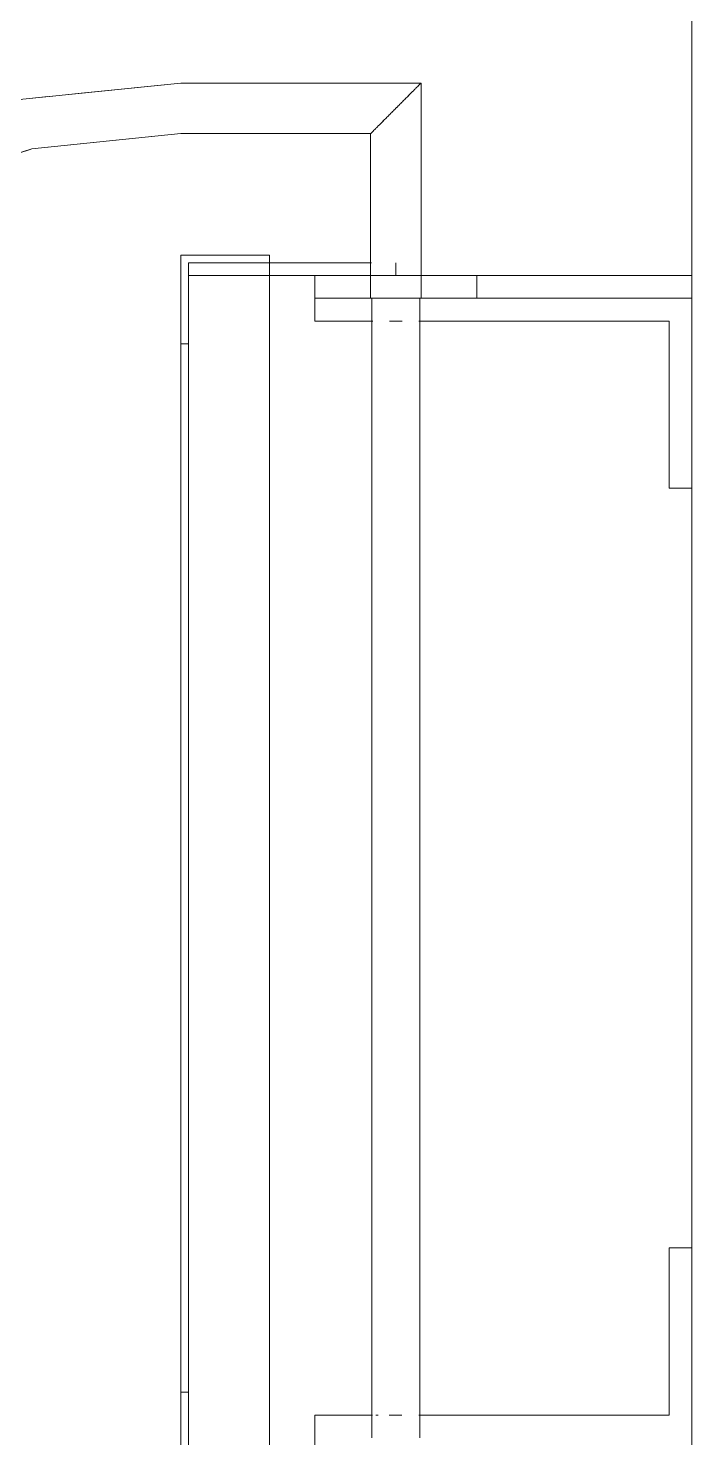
# Model space of a CAD drawing. Header units: millimetres. Extents: x 4021 to 183614, y -11746 to 71065.
# Drawn here: x 86277 to 86539, y 15799 to 16356 of the extents above; entities that cross this region are included whole.
import ezdxf

# ---------------------------------------------------------------- set-up
doc = ezdxf.new("R2010")
doc.units = ezdxf.units.MM
doc.layers.add('A-WALL', color=113, linetype='Continuous', lineweight=20)
doc.layers.add('Q-CASE', color=31, linetype='Continuous', lineweight=20)

# ---------------------------------------------------------------- blocks, each defined once
blk = doc.blocks.new('DLN_Cat Ladder - 750x750x2000 _WDH_-V8-Copy of COLOUR_R_F')
at = {"layer": 'Q-CASE'}
for p, q in [((-189.3, -600), (-189.3, -685)), ((-189.3, -699), (-189.3, -600)), ((-180.3, -600), (-189.3, -600)), ((-180.3, -699), (-180.3, -600)), ((-180.3, -600), (-180.3, -707.34)), ((-180.3, -600), (-180.3, -699)), ((-180.3, -685), (-180.3, -600)), ((-180.3, -600), (-180.3, -707.34)), ((-180.3, -707.34), (-180.3, -600)), ((-105.3, -600), (-105.3, -609)), ((-105.3, -609), (-105.3, -600)), ((-105.3, -609), (-105.3, -600)), ((-105.3, -600), (-105.3, -609)), ((194.7, -600), (194.7, -609)), ((194.7, -609), (194.7, -600)), ((194.7, -609), (194.7, -600)), ((194.7, -600), (194.7, -609)), ((-105.3, -609), (-171.3, -609)), ((-171.3, -609), (-171.3, -699)), ((-171.3, -707.84), (-171.3, -609)), ((-171.3, -609), (-105.3, -609)), ((-171.3, -707.84), (-171.3, -609)), ((-171.3, -609), (-105.3, -609)), ((-105.3, -609), (-171.3, -609)), ((-171.3, -609), (-171.3, -707.84)), ((194.7, -609), (260.7, -609)), ((260.7, -609), (194.7, -609)), ((260.7, -609), (194.7, -609)), ((194.7, -609), (260.7, -609)), ((260.7, -609), (260.7, -707.82)), ((260.7, -707.82), (260.7, -609)), ((260.7, -699), (260.7, -609)), ((260.7, -609), (260.7, -707.82)), ((-189.3, -685), (-189.3, -699)), ((-189.3, -685), (-180.3, -685)), ((-189.3, -685), (-180.3, -685)), ((-180.3, -699), (-180.3, -685)), ((-189.3, -699), (-189.3, -707.5)), ((-189.3, -749), (-189.3, -699)), ((-180.3, -699), (-180.3, -707.4)), ((-180.3, -699), (-180.3, -749)), ((-180.3, -707.4), (-180.3, -699)), ((-171.3, -707.9), (-171.3, -699)), ((260.7, -699), (260.7, -707.88)), ((-265.3, -707), (-265.3, -802)), ((-189.3, -707), (-265.3, -707)), ((-265.3, -707), (-265.3, -802)), ((-189.3, -707), (-265.3, -707)), ((-265.3, -707), (-265.3, -802)), ((-189.3, -707), (-265.3, -707)), ((-265.3, -707), (-265.3, -802)), ((-189.3, -707), (-265.3, -707)), ((-265.3, -707), (-265.3, -802)), ((-189.3, -707), (-265.3, -707)), ((-265.3, -707), (-265.3, -802)), ((-189.3, -707), (-265.3, -707)), ((-265.3, -707), (-265.3, -802)), ((-189.3, -707), (-265.3, -707)), ((-265.3, -707), (-265.3, -802)), ((-189.3, -707), (-265.3, -707)), ((-265.3, -707), (-265.3, -802)), ((-189.3, -707), (-265.3, -707)), ((-265.3, -707), (-265.3, -802)), ((-189.3, -707), (-265.3, -707)), ((-180.3, -707), (-189.3, -707)), ((-180.3, -707), (-189.3, -707)), ((-180.3, -707), (-189.3, -707)), ((-180.3, -707), (-189.3, -707)), ((-180.3, -707), (-189.3, -707)), ((-180.3, -707), (-189.3, -707)), ((-180.3, -707), (-189.3, -707)), ((-180.3, -707), (-189.3, -707)), ((-180.3, -707), (-189.3, -707)), ((-180.3, -707), (-189.3, -707)), ((-180.3, -707.34), (-180.3, -707)), ((-180.3, -707), (-180.3, -707.34)), ((-180.3, -707.34), (-180.3, -707)), ((-180.3, -707), (-180.3, -707.34)), ((-180.3, -707.34), (-180.3, -707)), ((-180.3, -707), (-180.3, -707.34)), ((-180.3, -707.34), (-180.3, -707)), ((-180.3, -707), (-180.3, -707.34)), ((-180.3, -707.34), (-180.3, -707)), ((-180.3, -707), (-180.3, -707.34)), ((-180.3, -707.34), (-180.3, -707)), ((-180.3, -707), (-180.3, -707.34)), ((-180.3, -707.34), (-180.3, -707)), ((-180.3, -707), (-180.3, -707.34)), ((-180.3, -707.34), (-180.3, -707)), ((-180.3, -707), (-180.3, -707.34)), ((-180.3, -707.34), (-180.3, -707)), ((-180.3, -707), (-180.3, -707.34)), ((-180.3, -707.34), (-180.3, -707)), ((-180.3, -707), (-180.3, -727)), ((-180.3, -712), (-180.3, -707.34)), ((-180.3, -707.34), (-180.3, -712)), ((-180.3, -712), (-180.3, -707.34)), ((-180.3, -707.34), (-180.3, -708.34)), ((-180.3, -708.34), (-180.3, -707.34)), ((-180.3, -707.34), (-180.3, -708.34)), ((-180.3, -712), (-180.3, -707.34)), ((-180.3, -707.34), (-180.3, -708.34)), ((-180.3, -712), (-180.3, -707.34)), ((-180.3, -707.34), (-180.3, -708.34)), ((-180.3, -709.93), (-180.3, -707.34)), ((-180.3, -707.34), (-180.3, -709.93)), ((-180.3, -708.34), (-180.3, -707.34)), ((-180.3, -707.34), (-180.3, -712)), ((-180.3, -712), (-180.3, -707.34)), ((-180.3, -707.34), (-180.3, -712)), ((-180.3, -712), (-180.3, -707.34)), ((-180.3, -707.34), (-180.3, -708.34)), ((-180.3, -712), (-180.3, -707.34)), ((-171.3, -707.5), (-180.3, -707.5)), ((-180.3, -707.82), (-180.3, -707.5)), ((-180.3, -707.5), (-180.3, -707.82)), ((-171.3, -707.5), (-180.3, -707.5)), ((-180.3, -707.82), (-180.3, -707.5)), ((-180.3, -707.5), (-180.3, -707.82)), ((-171.3, -707.5), (-180.3, -707.5)), ((-180.3, -707.82), (-180.3, -707.5)), ((-180.3, -707.5), (-180.3, -707.82)), ((-171.3, -707.5), (-180.3, -707.5)), ((-180.3, -707.82), (-180.3, -707.5)), ((-180.3, -707.5), (-180.3, -707.82)), ((-171.3, -707.5), (-180.3, -707.5)), ((-180.3, -707.82), (-180.3, -707.5)), ((-180.3, -707.5), (-180.3, -707.82)), ((269.7, -707.5), (-180.3, -707.5)), ((-180.3, -707.82), (-180.3, -707.5)), ((-180.3, -707.5), (-180.3, -707.82)), ((-171.3, -707.5), (-180.3, -707.5)), ((-180.3, -707.82), (-180.3, -707.5)), ((-180.3, -707.5), (-180.3, -707.82)), ((-180.3, -708.77), (-180.3, -707.82)), ((-180.3, -707.82), (-180.3, -708.77)), ((-180.3, -708.77), (-180.3, -707.82)), ((-180.3, -707.82), (-180.3, -708.77)), ((-180.3, -708.77), (-180.3, -707.82)), ((-180.3, -707.82), (-180.3, -708.77)), ((-180.3, -708.77), (-180.3, -707.82)), ((-180.3, -707.82), (-180.3, -708.77)), ((-180.3, -708.77), (-180.3, -707.82)), ((-180.3, -707.82), (-180.3, -708.77)), ((-180.3, -708.77), (-180.3, -707.82)), ((-180.3, -707.82), (-180.3, -708.77)), ((-180.3, -708.77), (-180.3, -707.82)), ((-180.3, -707.82), (-180.3, -708.77)), ((-180.3, -708.34), (-180.3, -709.93)), ((-180.3, -712), (-180.3, -708.34)), ((-180.3, -708.34), (-180.3, -712)), ((-180.3, -708.34), (-180.3, -712)), ((-180.3, -708.34), (-180.3, -709.93)), ((-180.3, -709.93), (-180.3, -708.34)), ((-180.3, -708.34), (-180.3, -709.93)), ((-180.3, -725.23), (-180.3, -708.77)), ((-180.3, -708.77), (-180.3, -723.72)), ((-180.3, -717), (-180.3, -708.77)), ((-180.3, -708.77), (-180.3, -710.28)), ((-180.3, -725.23), (-180.3, -708.77)), ((-180.3, -708.77), (-180.3, -714.54)), ((-180.3, -710.28), (-180.3, -708.77)), ((-180.3, -708.77), (-180.3, -712.25)), ((-180.3, -719.46), (-180.3, -708.77)), ((-180.3, -708.77), (-180.3, -710.28)), ((-180.3, -712.25), (-180.3, -708.77)), ((-180.3, -708.77), (-180.3, -725.23)), ((-180.3, -719.46), (-180.3, -708.77)), ((-180.3, -708.77), (-180.3, -725.23)), ((-180.3, -709.93), (-180.3, -712)), ((-180.3, -709.93), (-180.3, -712)), ((-180.3, -712), (-180.3, -709.93)), ((-180.3, -709.93), (-180.3, -712)), ((-180.3, -712), (-180.3, -709.93)), ((-180.3, -709.93), (-180.3, -712)), ((-180.3, -710.28), (-180.3, -714.54)), ((-180.3, -712.25), (-180.3, -710.28)), ((-180.3, -710.28), (-180.3, -712.25)), ((-180.3, -714.54), (-180.3, -712.25)), ((-180.3, -712.25), (-180.3, -714.54)), ((-180.3, -712.25), (-180.3, -721.75)), ((-180.3, -717), (-180.3, -712.25)), ((260.7, -707.5), (-171.3, -707.5)), ((260.7, -707.5), (-171.3, -707.5)), ((260.7, -707.5), (-171.3, -707.5)), ((260.7, -707.5), (-171.3, -707.5)), ((260.7, -707.5), (-171.3, -707.5)), ((260.7, -707.5), (-171.3, -707.5)), ((269.7, -707.5), (260.7, -707.5)), ((269.7, -707.5), (260.7, -707.5)), ((269.7, -707.5), (260.7, -707.5)), ((269.7, -707.5), (260.7, -707.5)), ((269.7, -707.5), (260.7, -707.5)), ((269.7, -707.5), (260.7, -707.5)), ((-194.3, -717), (-189.3, -717)), ((-189.3, -717), (-194.3, -717)), ((-194.3, -717), (-189.3, -717)), ((-189.3, -717), (-194.3, -717)), ((-180.3, -714.54), (-180.3, -725.23)), ((-180.3, -714.54), (-180.3, -723.72)), ((-180.3, -717), (-180.3, -714.54)), ((-180.3, -714.54), (-180.3, -717)), ((-180.3, -714.54), (-180.3, -719.46)), ((-180.3, -714.54), (-180.3, -719.46)), ((-180.3, -719.46), (-180.3, -714.54)), ((-180.3, -719.46), (-180.3, -714.54)), ((-180.3, -714.54), (-180.3, -719.46)), ((-180.3, -719.46), (-180.3, -714.54)), ((-180.3, -714.54), (-180.3, -719.46)), ((-180.3, -719.46), (-180.3, -714.54)), ((-180.3, -714.54), (-180.3, -717)), ((-180.3, -719.46), (-180.3, -714.54)), ((-180.3, -714.54), (-180.3, -717)), ((-180.3, -719.46), (-180.3, -714.54)), ((-180.3, -714.54), (-180.3, -719.46)), ((-180.3, -719.46), (-180.3, -714.54)), ((-180.3, -714.54), (-180.3, -719.46)), ((-180.3, -717), (-180.3, -714.54)), ((-180.3, -714.54), (-180.3, -719.46)), ((-180.3, -719.46), (-180.3, -714.54)), ((-180.3, -714.54), (-180.3, -717)), ((-180.3, -717), (-180.3, -714.54)), ((-180.3, -714.54), (-180.3, -719.46)), ((-180.3, -719.46), (-180.3, -714.54)), ((-180.3, -714.65), (-180.3, -719.62)), ((-180.3, -719.62), (-180.3, -714.65)), ((-180.3, -719.46), (-180.3, -717)), ((-180.3, -721.75), (-180.3, -717)), ((-180.3, -717), (-180.3, -719.46)), ((-180.3, -719.46), (-180.3, -717)), ((-180.3, -717), (-180.3, -719.46)), ((-180.3, -717), (-180.3, -719.46)), ((-180.3, -719.46), (-180.3, -717)), ((-180.3, -717), (-180.3, -719.46)), ((-180.3, -719.46), (-180.3, -717)), ((-171.3, -716.95), (-171.3, -714.54)), ((-171.3, -716.95), (-171.3, -714.54)), ((-171.3, -714.54), (-171.3, -716.95)), ((-171.3, -717.11), (-171.3, -714.65)), ((-171.3, -719.41), (-171.3, -717)), ((-171.3, -719.41), (-171.3, -717)), ((-171.3, -717), (-171.3, -719.41)), ((-171.3, -719.57), (-171.3, -717.16)), ((260.7, -714.59), (260.7, -717)), ((260.7, -717), (260.7, -714.59)), ((260.7, -714.59), (260.7, -717)), ((260.7, -714.7), (260.7, -717.16)), ((260.7, -717.05), (260.7, -719.46)), ((260.7, -719.46), (260.7, -717.05)), ((260.7, -717.05), (260.7, -719.46)), ((260.7, -717.21), (260.7, -719.62)), ((-180.3, -725.23), (-180.3, -719.46)), ((-180.3, -719.46), (-180.3, -725.23)), ((-180.3, -721.75), (-180.3, -719.46)), ((-180.3, -721.75), (-180.3, -719.46)), ((-180.3, -721.75), (-180.3, -719.46)), ((-180.3, -725.23), (-180.3, -721.75)), ((-180.3, -723.72), (-180.3, -721.75)), ((-180.3, -721.75), (-180.3, -725.23)), ((-180.3, -725.23), (-180.3, -721.75)), ((-180.3, -723.72), (-180.3, -721.75)), ((-180.3, -724.86), (-180.3, -722)), ((-180.3, -722), (-180.3, -724.86)), ((-180.3, -724.86), (-180.3, -722)), ((-180.3, -722), (-180.3, -724.86)), ((-180.3, -724.07), (-180.3, -722)), ((-180.3, -722), (-180.3, -724.86)), ((-180.3, -724.07), (-180.3, -722)), ((-180.3, -722), (-180.3, -724.07)), ((-180.3, -724.86), (-180.3, -722)), ((-180.3, -722), (-180.3, -724.86)), ((-180.3, -724.07), (-180.3, -722)), ((-180.3, -722), (-180.3, -724.07)), ((-180.3, -724.86), (-180.3, -722)), ((-180.3, -722), (-180.3, -724.86)), ((-180.3, -724.86), (-180.3, -722)), ((-180.3, -722), (-180.3, -724.86)), ((-180.3, -724.86), (-180.3, -722)), ((-180.3, -722), (-180.3, -724.86)), ((-180.3, -724.86), (-180.3, -722)), ((-245.3, -802), (-245.3, -727)), ((-245.3, -727), (-194.3, -727)), ((-245.3, -802), (-245.3, -727)), ((-245.3, -727), (-194.3, -727)), ((-245.3, -802), (-245.3, -727)), ((-245.3, -727), (-194.3, -727)), ((-245.3, -802), (-245.3, -727)), ((-245.3, -727), (-189.3, -727)), ((-245.3, -802), (-245.3, -727)), ((-245.3, -727), (-189.3, -727)), ((-245.3, -802), (-245.3, -727)), ((-245.3, -727), (-189.3, -727)), ((-245.3, -802), (-245.3, -727)), ((-245.3, -727), (-189.3, -727)), ((-245.3, -802), (-245.3, -727)), ((-245.3, -727), (-189.3, -727)), ((-245.3, -802), (-245.3, -727)), ((-245.3, -727), (-194.3, -727)), ((-245.3, -802), (-245.3, -727)), ((-245.3, -727), (-189.3, -727)), ((-194.3, -767), (-194.3, -726.66)), ((-194.3, -726.66), (-194.3, -767)), ((-194.3, -767), (-194.3, -726.66)), ((-194.3, -726.66), (-194.3, -767)), ((-194.3, -727), (-180.3, -727)), ((-194.3, -727), (-180.3, -727)), ((-194.3, -727), (-180.3, -727)), ((-194.3, -727), (-180.3, -727)), ((-189.3, -724), (-189.3, -724.87)), ((-189.3, -726.66), (-189.3, -747.3)), ((-189.3, -726.66), (-189.3, -747.3)), ((-189.3, -726.66), (-189.3, -747.3)), ((-189.3, -726.66), (-189.3, -747.3)), ((-189.3, -726.85), (-189.3, -747.3)), ((-189.3, -727), (-180.3, -727)), ((-189.3, -727), (-180.3, -727)), ((-189.3, -727), (-180.3, -727)), ((-189.3, -727), (-180.3, -727)), ((-189.3, -727), (-180.3, -727)), ((-189.3, -727), (-180.3, -727)), ((-180.3, -723.72), (-180.3, -725.23)), ((-180.3, -723.72), (-180.3, -725.23)), ((-180.3, -725.23), (-180.3, -723.72)), ((-180.3, -725.23), (-180.3, -723.72)), ((-180.3, -724), (-180.3, -724.87)), ((-180.3, -724.87), (-180.3, -724)), ((-180.3, -724.86), (-180.3, -724.07)), ((-180.3, -724.86), (-180.3, -724.07)), ((-180.3, -724.07), (-180.3, -724.86)), ((-180.3, -724.86), (-180.3, -724.07)), ((-180.3, -724.07), (-180.3, -724.86)), ((-180.3, -725.66), (-180.3, -724.86)), ((-180.3, -724.86), (-180.3, -725.66)), ((-180.3, -725.66), (-180.3, -724.86)), ((-180.3, -724.86), (-180.3, -725.66)), ((-180.3, -725.66), (-180.3, -724.86)), ((-180.3, -724.86), (-180.3, -725.66)), ((-180.3, -725.66), (-180.3, -724.86)), ((-180.3, -724.86), (-180.3, -725.66)), ((-180.3, -725.66), (-180.3, -724.86)), ((-180.3, -724.86), (-180.3, -725.66)), ((-180.3, -725.66), (-180.3, -724.86)), ((-180.3, -724.86), (-180.3, -725.66)), ((-180.3, -725.66), (-180.3, -724.86)), ((-180.3, -724.86), (-180.3, -725.66)), ((-180.3, -725.66), (-180.3, -724.86)), ((-180.3, -724.86), (-180.3, -725.66)), ((-180.3, -725.66), (-180.3, -724.86)), ((-180.3, -724.86), (-180.3, -725.66)), ((-180.3, -725.66), (-180.3, -724.86)), ((-180.3, -726.18), (-180.3, -725.23)), ((-180.3, -725.23), (-180.3, -726.18)), ((-180.3, -726.18), (-180.3, -725.23)), ((-180.3, -725.23), (-180.3, -726.18)), ((-180.3, -726.18), (-180.3, -725.23)), ((-180.3, -725.23), (-180.3, -726.18)), ((-180.3, -726.18), (-180.3, -725.23)), ((-180.3, -725.23), (-180.3, -726.18)), ((-180.3, -726.18), (-180.3, -725.23)), ((-180.3, -725.23), (-180.3, -726.18)), ((-180.3, -726.18), (-180.3, -725.23)), ((-180.3, -725.23), (-180.3, -726.18)), ((-180.3, -726.18), (-180.3, -725.23)), ((-180.3, -725.23), (-180.3, -726.18)), ((-180.3, -726.66), (-180.3, -725.66)), ((-180.3, -725.66), (-180.3, -726.66)), ((-180.3, -726.66), (-180.3, -725.66)), ((-180.3, -725.66), (-180.3, -726.66)), ((-180.3, -726.66), (-180.3, -725.66)), ((-180.3, -725.66), (-180.3, -726.66)), ((-180.3, -726.66), (-180.3, -725.66)), ((-180.3, -725.66), (-180.3, -726.66)), ((-180.3, -726.66), (-180.3, -725.66)), ((-180.3, -725.66), (-180.3, -726.66)), ((-180.3, -726.66), (-180.3, -725.66)), ((-180.3, -725.66), (-180.3, -726.66)), ((-180.3, -726.66), (-180.3, -725.66)), ((-180.3, -725.66), (-180.3, -726.66)), ((-180.3, -726.66), (-180.3, -725.66)), ((-180.3, -725.66), (-180.3, -726.66)), ((-180.3, -726.66), (-180.3, -725.66)), ((-180.3, -725.66), (-180.3, -726.66)), ((-180.3, -726.66), (-180.3, -725.66)), ((-180.3, -726.5), (-180.3, -726.18)), ((-180.3, -726.18), (-180.3, -726.5)), ((-180.3, -726.5), (-180.3, -726.18)), ((-180.3, -726.18), (-180.3, -726.5)), ((-180.3, -726.5), (-180.3, -726.18)), ((-180.3, -726.18), (-180.3, -726.5)), ((-180.3, -726.5), (-180.3, -726.18)), ((-180.3, -726.18), (-180.3, -726.5)), ((-180.3, -726.5), (-180.3, -726.18)), ((-180.3, -726.18), (-180.3, -726.5)), ((-180.3, -726.5), (-180.3, -726.18)), ((-180.3, -726.18), (-180.3, -726.5)), ((-180.3, -726.5), (-180.3, -726.18)), ((-180.3, -726.18), (-180.3, -726.5)), ((-180.3, -726.5), (-180.08, -726.5)), ((-180.3, -726.5), (-180.08, -726.5)), ((-180.3, -726.5), (-180.08, -726.5)), ((-180.3, -726.5), (-180.08, -726.5)), ((-180.3, -726.5), (-180.08, -726.5)), ((-180.3, -726.5), (269.7, -726.5)), ((-180.3, -726.5), (-180.08, -726.5)), ((-180.3, -726.66), (-180.3, -747.3)), ((-180.3, -726.66), (-180.3, -747.3)), ((-180.3, -747.3), (-180.3, -726.66)), ((-180.3, -727), (-180.3, -726.66)), ((-180.3, -726.66), (-180.3, -727)), ((-180.3, -727), (-180.3, -726.66)), ((-180.3, -726.66), (-180.3, -727)), ((-180.3, -727), (-180.3, -726.66)), ((-180.3, -726.66), (-180.3, -727)), ((-180.3, -727), (-180.3, -726.66)), ((-180.3, -726.66), (-180.3, -727)), ((-180.3, -727), (-180.3, -726.66)), ((-180.3, -726.66), (-180.3, -727)), ((-180.3, -727), (-180.3, -726.66)), ((-180.3, -726.66), (-180.3, -727)), ((-180.3, -727), (-180.3, -726.66)), ((-180.3, -726.66), (-180.3, -727)), ((-180.3, -727), (-180.3, -726.66)), ((-180.3, -726.66), (-180.3, -727)), ((-180.3, -727), (-180.3, -726.66)), ((-180.3, -726.66), (-180.3, -727)), ((-180.3, -727), (-180.3, -726.66)), ((-180.3, -726.85), (-180.3, -747.3)), ((-180.3, -747.3), (-180.3, -726.85)), ((-178.85, -726.5), (-171.3, -726.5)), ((-178.85, -726.5), (-171.3, -726.5)), ((-178.85, -726.5), (-171.3, -726.5)), ((-178.85, -726.5), (-171.3, -726.5)), ((-178.85, -726.5), (-171.3, -726.5)), ((-178.85, -726.5), (-171.3, -726.5)), ((-171.3, -749), (-171.3, -726.16)), ((-171.3, -749), (-171.3, -726.16)), ((-171.3, -726.16), (-171.3, -749)), ((-171.3, -742.3), (-171.3, -726.32)), ((-171.3, -726.5), (260.7, -726.5)), ((-171.3, -726.5), (260.7, -726.5)), ((-171.3, -726.5), (260.7, -726.5)), ((-171.3, -726.5), (260.7, -726.5)), ((-171.3, -726.5), (260.7, -726.5)), ((-171.3, -726.5), (260.7, -726.5)), ((260.7, -724), (260.7, -724.87)), ((260.7, -726.18), (260.7, -749)), ((260.7, -749), (260.7, -726.18)), ((260.7, -726.18), (260.7, -749)), ((260.7, -726.34), (260.7, -749)), ((260.7, -726.5), (268.25, -726.5)), ((260.7, -726.5), (268.25, -726.5)), ((260.7, -726.5), (268.25, -726.5)), ((260.7, -726.5), (268.25, -726.5)), ((260.7, -726.5), (268.25, -726.5)), ((260.7, -726.5), (268.25, -726.5)), ((-171.3, -747.3), (-171.3, -742.3)), ((-189.3, -747.3), (-189.3, -767)), ((-189.3, -747.3), (-189.3, -767)), ((-189.3, -747.3), (-189.3, -767)), ((-189.3, -747.3), (-189.3, -767)), ((-189.3, -747.3), (-189.3, -749)), ((-189.3, -749), (-180.3, -749)), ((-180.3, -747.3), (-180.3, -749)), ((-180.3, -749), (-180.3, -747.3)), ((-180.3, -749), (-171.3, -749)), ((-180.3, -749), (-171.3, -749)), ((-171.3, -749), (-180.3, -749)), ((-171.3, -749), (-171.3, -747.3)), ((260.7, -749), (269.7, -749)), ((269.7, -749), (260.7, -749)), ((260.7, -749), (269.7, -749)), ((269.7, -749), (278.7, -749)), ((286.7, -767), (-197.3, -767)), ((-197.3, -767), (-197.3, -802)), ((-197.3, -767), (-197.3, -802)), ((-197.3, -767), (-194.3, -767)), ((-194.3, -799), (-194.3, -767)), ((-194.3, -799), (-194.3, -767)), ((-194.3, -767), (-189.3, -767)), ((-189.3, -767), (-194.3, -767)), ((-194.3, -767), (283.7, -767)), ((-194.3, -799), (-194.3, -767)), ((-194.3, -767), (-194.3, -799)), ((-194.3, -799), (-194.3, -767)), ((-194.3, -767), (-194.3, -799)), ((-189.3, -767), (278.7, -767)), ((278.7, -767), (-189.3, -767)), ((-189.3, -767), (-189.3, -799)), ((-189.3, -767), (-189.3, -799)), ((-189.3, -767), (-189.3, -799)), ((-189.3, -767), (-189.3, -799)), ((283.7, -799), (-194.3, -799)), ((-194.3, -799), (-189.3, -799)), ((-194.3, -799), (-189.3, -799)), ((-189.3, -799), (-194.3, -799)), ((-194.3, -799), (-189.3, -799)), ((-189.3, -799), (-194.3, -799)), ((-189.3, -799), (-162.3, -799)), ((251.7, -799), (-162.3, -799)), ((-162.3, -799), (251.7, -799)), ((-162.3, -799), (-162.3, -802)), ((-162.3, -799), (-162.3, -802)), ((-162.3, -802), (-162.3, -799)), ((-162.3, -802), (-162.3, -799)), ((-162.3, -799), (251.7, -799)), ((251.7, -799), (-162.3, -799)), ((-162.3, -799), (251.7, -799)), ((251.7, -802), (251.7, -799)), ((251.7, -799), (251.7, -802)), ((251.7, -799), (278.7, -799)), ((251.7, -802), (251.7, -799)), ((251.7, -799), (251.7, -802)), ((-265.3, -802), (-261.42, -840.11)), ((-265.3, -802), (-261.42, -840.11)), ((-265.3, -802), (-261.42, -840.11)), ((-265.3, -802), (-261.42, -840.11)), ((-265.3, -802), (-261.42, -840.11)), ((-265.3, -802), (-261.42, -840.11)), ((-265.3, -802), (-261.42, -840.11)), ((-265.3, -802), (-261.42, -840.11)), ((-265.3, -802), (-261.42, -840.11)), ((-240.96, -844.29), (-245.3, -802)), ((-240.96, -844.29), (-245.3, -802)), ((-240.96, -844.29), (-245.3, -802)), ((-240.96, -844.29), (-245.3, -802)), ((-240.96, -844.29), (-245.3, -802)), ((-240.96, -844.29), (-245.3, -802)), ((-240.96, -844.29), (-245.3, -802)), ((-240.96, -844.29), (-245.3, -802)), ((-240.96, -844.29), (-245.3, -802)), ((-162.3, -802), (-197.3, -802)), ((-197.3, -802), (286.7, -802)), ((251.7, -802), (-162.3, -802)), ((-162.3, -802), (251.7, -802)), ((251.7, -802), (-162.3, -802)), ((-162.3, -802), (251.7, -802)), ((251.7, -802), (-162.3, -802)), ((286.7, -802), (251.7, -802)), ((-261.42, -840.11), (-260.02, -853.89)), ((-261.42, -840.11), (-260.02, -853.89)), ((-261.42, -840.11), (-260.02, -853.89)), ((-261.42, -840.11), (-260.02, -853.89)), ((-261.42, -840.11), (-260.02, -853.89)), ((-261.42, -840.11), (-260.02, -853.89)), ((-261.42, -840.11), (-260.02, -853.89)), ((-261.42, -840.11), (-260.02, -853.89)), ((-261.42, -840.11), (-260.02, -853.89)), ((-239.25, -860.94), (-240.96, -844.29)), ((-239.25, -860.94), (-240.96, -844.29)), ((-239.25, -860.94), (-240.96, -844.29)), ((-239.25, -860.94), (-240.96, -844.29)), ((-239.25, -860.94), (-240.96, -844.29)), ((-239.25, -860.94), (-240.96, -844.29)), ((-239.25, -860.94), (-240.96, -844.29)), ((-239.25, -860.94), (-240.96, -844.29)), ((-239.25, -860.94), (-240.96, -844.29)), ((-259.94, -854.62), (-259.22, -861.76)), ((-259.94, -854.62), (-259.22, -861.76)), ((-259.94, -854.62), (-259.22, -861.76)), ((-259.94, -854.62), (-259.22, -861.76)), ((-259.94, -854.62), (-259.22, -861.76)), ((-259.94, -854.62), (-259.22, -861.76)), ((-259.94, -854.62), (-259.22, -861.76)), ((-259.94, -854.62), (-259.22, -861.76)), ((-259.94, -854.62), (-259.22, -861.76)), ((-229.45, -891.56), (-239.04, -861.58)), ((-229.45, -891.56), (-239.04, -861.58)), ((-229.45, -891.56), (-239.04, -861.58)), ((-229.45, -891.56), (-239.04, -861.58)), ((-229.45, -891.56), (-239.04, -861.58)), ((-229.45, -891.56), (-239.04, -861.58)), ((-229.45, -891.56), (-239.04, -861.58)), ((-229.45, -891.56), (-239.04, -861.58)), ((-229.45, -891.56), (-239.04, -861.58))]:
    blk.add_line(p, q, dxfattribs=at)
at = {"layer": 'Q-CASE', "flags": 128}
for points in [[(-265.3, -802), (-258.94, -864.47), (-240.12, -924.37), (-209.62, -979.26), (-168.68, -1026.87), (-118.99, -1065.26), (-62.59, -1092.84), (-1.78, -1108.5), (60.94, -1111.57), (122.99, -1101.95), (181.82, -1080.02), (235.04, -1046.69), (280.44, -1003.31), (316.17, -951.68), (340.76, -893.91), (353.21, -832.36), (354.7, -802)], [(334.7, -802), (328.34, -862.39), (309.55, -920.13), (279.14, -972.7), (238.45, -1017.78), (189.27, -1053.39), (133.75, -1077.99), (74.33, -1090.48), (13.6, -1090.33), (-45.76, -1077.53), (-101.15, -1052.65), (-150.15, -1016.78), (-190.61, -971.5), (-220.75, -918.78), (-239.25, -860.94), (-245.3, -802)]]:
    blk.add_lwpolyline(points, dxfattribs=at)
at = {"layer": 'Q-CASE'}
for points, knots in [([(-257.89, -714.41), (-258.1, -714.2), (-258.52, -713.79), (-259.13, -713.17), (-259.73, -712.57), (-260.3, -712), (-260.86, -711.44), (-261.57, -710.73), (-262.23, -710.07), (-262.82, -709.48), (-263.38, -708.92), (-263.98, -708.31), (-264.56, -707.74), (-265.13, -707.17), (-265.3, -707), (-265.3, -707)], [0.5833333, 0.5833333, 0.5833333, 0.5833333, 0.6041667, 0.625, 0.6458333, 0.6666667, 0.6875, 0.7083333, 0.75, 0.7708333, 0.7916667, 0.8333333, 0.875, 0.9166667, 1, 1, 1, 1]), ([(-265.3, -707), (-265.3, -707), (-265.13, -707.17), (-264.56, -707.74), (-264.18, -708.12), (-263.96, -708.34)], [0, 0, 0, 0, 0.0833333, 0.125, 0.1666667, 0.1666667, 0.1666667, 0.1666667]), ([(-245.3, -727), (-245.3, -727), (-245.47, -726.83), (-246.03, -726.26), (-246.61, -725.69), (-247.22, -725.08), (-247.78, -724.52), (-248.37, -723.93), (-249.19, -723.1), (-250.1, -722.19), (-250.87, -721.43), (-251.47, -720.83), (-252.08, -720.21), (-252.71, -719.59), (-253.35, -718.96), (-253.99, -718.31), (-254.65, -717.65), (-255.3, -717), (-255.95, -716.35), (-256.61, -715.69), (-257.25, -715.04), (-257.89, -714.41), (-258.52, -713.79), (-259.13, -713.17), (-259.73, -712.57), (-260.3, -712), (-260.86, -711.44), (-261.57, -710.73), (-262.23, -710.07), (-262.82, -709.48), (-263.38, -708.92), (-263.98, -708.31), (-264.56, -707.74), (-265.13, -707.17), (-265.3, -707), (-265.3, -707)], [0, 0, 0, 0, 0.083333, 0.125, 0.166667, 0.208333, 0.229167, 0.25, 0.291667, 0.333333, 0.354167, 0.375, 0.395833, 0.416667, 0.4375, 0.458333, 0.479167, 0.5, 0.520833, 0.541667, 0.5625, 0.583333, 0.604167, 0.625, 0.645833, 0.666667, 0.6875, 0.708333, 0.75, 0.770833, 0.791667, 0.833333, 0.875, 0.916667, 1, 1, 1, 1]), ([(-265.3, -707), (-265.3, -707), (-265.13, -707.17), (-264.56, -707.74), (-263.98, -708.31), (-263.38, -708.92), (-262.82, -709.48), (-262.23, -710.07), (-261.4, -710.9), (-260.5, -711.81), (-259.73, -712.57), (-259.13, -713.17), (-258.52, -713.79), (-258.1, -714.2), (-257.89, -714.41)], [0, 0, 0, 0, 0.0833333, 0.125, 0.1666667, 0.2083333, 0.2291667, 0.25, 0.2916667, 0.3333333, 0.3541667, 0.375, 0.3958333, 0.4166667, 0.4166667, 0.4166667, 0.4166667]), ([(-262.37, -709.93), (-262.53, -709.78), (-262.82, -709.48), (-263.38, -708.92), (-263.98, -708.31), (-264.56, -707.74), (-265.13, -707.17), (-265.3, -707), (-265.3, -707)], [0.75, 0.75, 0.75, 0.75, 0.7708333, 0.7916667, 0.8333333, 0.875, 0.9166667, 1, 1, 1, 1]), ([(-265.3, -707), (-265.3, -707), (-265.13, -707.17), (-264.56, -707.74), (-263.98, -708.31), (-263.38, -708.92), (-262.82, -709.48), (-262.23, -710.07), (-261.4, -710.9), (-260.5, -711.81), (-259.73, -712.57), (-259.13, -713.17), (-258.52, -713.79), (-257.89, -714.41), (-257.25, -715.04), (-256.61, -715.69), (-255.95, -716.35), (-255.3, -717), (-254.65, -717.65), (-253.99, -718.31), (-253.35, -718.96), (-252.71, -719.59), (-252.08, -720.21), (-251.47, -720.83), (-250.87, -721.43), (-250.3, -722), (-249.74, -722.56), (-249.03, -723.27), (-248.37, -723.93), (-247.78, -724.52), (-247.22, -725.08), (-246.61, -725.69), (-246.03, -726.26), (-245.47, -726.83), (-245.3, -727), (-245.3, -727)], [0, 0, 0, 0, 0.083333, 0.125, 0.166667, 0.208333, 0.229167, 0.25, 0.291667, 0.333333, 0.354167, 0.375, 0.395833, 0.416667, 0.4375, 0.458333, 0.479167, 0.5, 0.520833, 0.541667, 0.5625, 0.583333, 0.604167, 0.625, 0.645833, 0.666667, 0.6875, 0.708333, 0.75, 0.770833, 0.791667, 0.833333, 0.875, 0.916667, 1, 1, 1, 1]), ([(-260.3, -712), (-260.49, -711.81), (-260.86, -711.44), (-261.57, -710.73), (-262.23, -710.07), (-262.82, -709.48), (-263.38, -708.92), (-263.98, -708.31), (-264.56, -707.74), (-265.13, -707.17), (-265.3, -707), (-265.3, -707)], [0.6666667, 0.6666667, 0.6666667, 0.6666667, 0.6875, 0.7083333, 0.75, 0.7708333, 0.7916667, 0.8333333, 0.875, 0.9166667, 1, 1, 1, 1]), ([(-265.3, -707), (-265.3, -707), (-265.13, -707.17), (-264.56, -707.74), (-264.18, -708.12), (-263.96, -708.34)], [0, 0, 0, 0, 0.0833333, 0.125, 0.1666667, 0.1666667, 0.1666667, 0.1666667]), ([(-265.3, -707), (-265.3, -707), (-265.13, -707.17), (-264.56, -707.74), (-263.98, -708.31), (-263.38, -708.92), (-262.82, -709.48), (-262.23, -710.07), (-261.4, -710.9), (-260.5, -711.81), (-259.73, -712.57), (-259.13, -713.17), (-258.52, -713.79), (-258.1, -714.2), (-257.89, -714.41)], [0, 0, 0, 0, 0.0833333, 0.125, 0.1666667, 0.2083333, 0.2291667, 0.25, 0.2916667, 0.3333333, 0.3541667, 0.375, 0.3958333, 0.4166667, 0.4166667, 0.4166667, 0.4166667]), ([(-262.37, -709.93), (-262.53, -709.78), (-262.82, -709.48), (-263.38, -708.92), (-263.98, -708.31), (-264.56, -707.74), (-265.13, -707.17), (-265.3, -707), (-265.3, -707)], [0.75, 0.75, 0.75, 0.75, 0.7708333, 0.7916667, 0.8333333, 0.875, 0.9166667, 1, 1, 1, 1]), ([(-265.3, -707), (-265.3, -707), (-265.13, -707.17), (-264.56, -707.74), (-263.98, -708.31), (-263.38, -708.92), (-262.82, -709.48), (-262.23, -710.07), (-261.4, -710.9), (-260.68, -711.62), (-260.3, -712)], [0, 0, 0, 0, 0.0833333, 0.125, 0.1666667, 0.2083333, 0.2291667, 0.25, 0.2916667, 0.3333333, 0.3333333, 0.3333333, 0.3333333]), ([(-245.3, -727), (-245.3, -727), (-245.47, -726.83), (-246.03, -726.26), (-246.61, -725.69), (-247.22, -725.08), (-247.78, -724.52), (-248.37, -723.93), (-249.19, -723.1), (-250.1, -722.19), (-250.87, -721.43), (-251.47, -720.83), (-252.08, -720.21), (-252.71, -719.59), (-253.35, -718.96), (-253.99, -718.31), (-254.65, -717.65), (-255.3, -717), (-255.95, -716.35), (-256.61, -715.69), (-257.25, -715.04), (-257.89, -714.41), (-258.52, -713.79), (-259.13, -713.17), (-259.73, -712.57), (-260.3, -712), (-260.86, -711.44), (-261.57, -710.73), (-262.23, -710.07), (-262.82, -709.48), (-263.38, -708.92), (-263.98, -708.31), (-264.56, -707.74), (-265.13, -707.17), (-265.3, -707), (-265.3, -707)], [0, 0, 0, 0, 0.083333, 0.125, 0.166667, 0.208333, 0.229167, 0.25, 0.291667, 0.333333, 0.354167, 0.375, 0.395833, 0.416667, 0.4375, 0.458333, 0.479167, 0.5, 0.520833, 0.541667, 0.5625, 0.583333, 0.604167, 0.625, 0.645833, 0.666667, 0.6875, 0.708333, 0.75, 0.770833, 0.791667, 0.833333, 0.875, 0.916667, 1, 1, 1, 1]), ([(-264.96, -707.34), (-264.85, -707.45), (-264.56, -707.74), (-263.98, -708.31), (-263.38, -708.92), (-262.82, -709.48), (-262.23, -710.07), (-261.4, -710.9), (-260.68, -711.62), (-260.3, -712)], [0.0833333, 0.0833333, 0.0833333, 0.0833333, 0.125, 0.1666667, 0.2083333, 0.2291667, 0.25, 0.2916667, 0.3333333, 0.3333333, 0.3333333, 0.3333333]), ([(-263.96, -708.34), (-263.74, -708.56), (-263.38, -708.92), (-262.82, -709.48), (-262.53, -709.78), (-262.37, -709.93)], [0.16666667, 0.16666667, 0.16666667, 0.16666667, 0.20833333, 0.22916667, 0.25, 0.25, 0.25, 0.25]), ([(-263.96, -708.34), (-263.74, -708.56), (-263.38, -708.92), (-262.82, -709.48), (-262.23, -710.07), (-261.4, -710.9), (-260.5, -711.81), (-259.73, -712.57), (-259.13, -713.17), (-258.52, -713.79), (-257.89, -714.41), (-257.25, -715.04), (-256.61, -715.69), (-255.95, -716.35), (-255.52, -716.78), (-255.3, -717)], [0.1666667, 0.1666667, 0.1666667, 0.1666667, 0.2083333, 0.2291667, 0.25, 0.2916667, 0.3333333, 0.3541667, 0.375, 0.3958333, 0.4166667, 0.4375, 0.4583333, 0.4791667, 0.5, 0.5, 0.5, 0.5]), ([(-255.3, -717), (-255.52, -716.78), (-255.95, -716.35), (-256.61, -715.69), (-257.25, -715.04), (-257.89, -714.41), (-258.52, -713.79), (-259.13, -713.17), (-259.73, -712.57), (-260.3, -712), (-260.86, -711.44), (-261.57, -710.73), (-262.23, -710.07), (-262.82, -709.48), (-263.38, -708.92), (-263.74, -708.55), (-263.96, -708.34)], [0.5, 0.5, 0.5, 0.5, 0.5208333, 0.5416667, 0.5625, 0.5833333, 0.6041667, 0.625, 0.6458333, 0.6666667, 0.6875, 0.7083333, 0.75, 0.7708333, 0.7916667, 0.8333333, 0.8333333, 0.8333333, 0.8333333]), ([(-263.96, -708.34), (-263.74, -708.56), (-263.38, -708.92), (-262.82, -709.48), (-262.23, -710.07), (-261.4, -710.9), (-260.5, -711.81), (-259.73, -712.57), (-259.13, -713.17), (-258.52, -713.79), (-257.89, -714.41), (-257.25, -715.04), (-256.61, -715.69), (-255.95, -716.35), (-255.52, -716.78), (-255.3, -717)], [0.1666667, 0.1666667, 0.1666667, 0.1666667, 0.2083333, 0.2291667, 0.25, 0.2916667, 0.3333333, 0.3541667, 0.375, 0.3958333, 0.4166667, 0.4375, 0.4583333, 0.4791667, 0.5, 0.5, 0.5, 0.5]), ([(-262.37, -709.93), (-262.53, -709.78), (-262.82, -709.48), (-263.38, -708.92), (-263.74, -708.55), (-263.96, -708.34)], [0.75, 0.75, 0.75, 0.75, 0.77083333, 0.79166667, 0.83333333, 0.83333333, 0.83333333, 0.83333333]), ([(-263.96, -708.34), (-263.74, -708.56), (-263.38, -708.92), (-262.82, -709.48), (-262.53, -709.78), (-262.37, -709.93)], [0.16666667, 0.16666667, 0.16666667, 0.16666667, 0.20833333, 0.22916667, 0.25, 0.25, 0.25, 0.25]), ([(-262.37, -709.93), (-262.53, -709.78), (-262.82, -709.48), (-263.38, -708.92), (-263.74, -708.55), (-263.96, -708.34)], [0.75, 0.75, 0.75, 0.75, 0.77083333, 0.79166667, 0.83333333, 0.83333333, 0.83333333, 0.83333333]), ([(-260.3, -712), (-260.49, -711.81), (-260.86, -711.44), (-261.57, -710.73), (-262.23, -710.07), (-262.82, -709.48), (-263.38, -708.92), (-263.74, -708.55), (-263.96, -708.34)], [0.6666667, 0.6666667, 0.6666667, 0.6666667, 0.6875, 0.7083333, 0.75, 0.7708333, 0.7916667, 0.8333333, 0.8333333, 0.8333333, 0.8333333]), ([(-263.96, -708.34), (-263.74, -708.56), (-263.38, -708.92), (-262.82, -709.48), (-262.53, -709.78), (-262.37, -709.93)], [0.16666667, 0.16666667, 0.16666667, 0.16666667, 0.20833333, 0.22916667, 0.25, 0.25, 0.25, 0.25]), ([(-246.64, -725.66), (-246.86, -725.44), (-247.22, -725.08), (-247.78, -724.52), (-248.37, -723.93), (-249.19, -723.1), (-250.1, -722.19), (-250.87, -721.43), (-251.47, -720.83), (-252.08, -720.21), (-252.71, -719.59), (-253.35, -718.96), (-253.99, -718.31), (-254.65, -717.65), (-255.3, -717), (-255.95, -716.35), (-256.61, -715.69), (-257.25, -715.04), (-257.89, -714.41), (-258.52, -713.79), (-259.13, -713.17), (-259.73, -712.57), (-260.3, -712), (-260.86, -711.44), (-261.57, -710.73), (-262.06, -710.24), (-262.37, -709.93)], [0.1666667, 0.1666667, 0.1666667, 0.1666667, 0.2083333, 0.2291667, 0.25, 0.2916667, 0.3333333, 0.3541667, 0.375, 0.3958333, 0.4166667, 0.4375, 0.4583333, 0.4791667, 0.5, 0.5208333, 0.5416667, 0.5625, 0.5833333, 0.6041667, 0.625, 0.6458333, 0.6666667, 0.6875, 0.7083333, 0.75, 0.75, 0.75, 0.75]), ([(-260.3, -712), (-260.49, -711.81), (-260.86, -711.44), (-261.57, -710.73), (-262.06, -710.24), (-262.37, -709.93)], [0.66666667, 0.66666667, 0.66666667, 0.66666667, 0.6875, 0.70833333, 0.75, 0.75, 0.75, 0.75]), ([(-260.3, -712), (-260.49, -711.81), (-260.86, -711.44), (-261.57, -710.73), (-262.06, -710.24), (-262.37, -709.93)], [0.66666667, 0.66666667, 0.66666667, 0.66666667, 0.6875, 0.70833333, 0.75, 0.75, 0.75, 0.75]), ([(-257.89, -714.41), (-258.1, -714.2), (-258.52, -713.79), (-259.13, -713.17), (-259.73, -712.57), (-260.3, -712), (-260.86, -711.44), (-261.57, -710.73), (-262.06, -710.24), (-262.37, -709.93)], [0.5833333, 0.5833333, 0.5833333, 0.5833333, 0.6041667, 0.625, 0.6458333, 0.6666667, 0.6875, 0.7083333, 0.75, 0.75, 0.75, 0.75]), ([(-260.3, -712), (-260.11, -712.19), (-259.73, -712.57), (-259.13, -713.17), (-258.52, -713.79), (-257.89, -714.41), (-257.25, -715.04), (-256.61, -715.69), (-255.95, -716.35), (-255.3, -717), (-254.65, -717.65), (-253.99, -718.31), (-253.35, -718.96), (-252.71, -719.59), (-252.08, -720.21), (-251.47, -720.83), (-250.87, -721.43), (-250.3, -722), (-249.74, -722.56), (-249.03, -723.27), (-248.37, -723.93), (-247.78, -724.52), (-247.22, -725.08), (-246.61, -725.69), (-246.03, -726.26), (-245.47, -726.83), (-245.3, -727), (-245.3, -727)], [0.3333333, 0.3333333, 0.3333333, 0.3333333, 0.3541667, 0.375, 0.3958333, 0.4166667, 0.4375, 0.4583333, 0.4791667, 0.5, 0.5208333, 0.5416667, 0.5625, 0.5833333, 0.6041667, 0.625, 0.6458333, 0.6666667, 0.6875, 0.7083333, 0.75, 0.7708333, 0.7916667, 0.8333333, 0.875, 0.9166667, 1, 1, 1, 1]), ([(-257.89, -714.41), (-257.68, -714.62), (-257.25, -715.04), (-256.61, -715.69), (-255.95, -716.35), (-255.3, -717), (-254.65, -717.65), (-253.99, -718.31), (-253.35, -718.96), (-252.71, -719.59), (-252.08, -720.21), (-251.47, -720.83), (-250.87, -721.43), (-250.3, -722), (-249.74, -722.56), (-249.03, -723.27), (-248.37, -723.93), (-247.78, -724.52), (-247.22, -725.08), (-246.61, -725.69), (-246.03, -726.26), (-245.47, -726.83), (-245.3, -727), (-245.3, -727)], [0.4166667, 0.4166667, 0.4166667, 0.4166667, 0.4375, 0.4583333, 0.4791667, 0.5, 0.5208333, 0.5416667, 0.5625, 0.5833333, 0.6041667, 0.625, 0.6458333, 0.6666667, 0.6875, 0.7083333, 0.75, 0.7708333, 0.7916667, 0.8333333, 0.875, 0.9166667, 1, 1, 1, 1]), ([(-246.64, -725.66), (-246.86, -725.44), (-247.22, -725.08), (-247.78, -724.52), (-248.37, -723.93), (-249.19, -723.1), (-250.1, -722.19), (-250.87, -721.43), (-251.47, -720.83), (-252.08, -720.21), (-252.71, -719.59), (-253.35, -718.96), (-253.99, -718.31), (-254.65, -717.65), (-255.08, -717.22), (-255.3, -717)], [0.1666667, 0.1666667, 0.1666667, 0.1666667, 0.2083333, 0.2291667, 0.25, 0.2916667, 0.3333333, 0.3541667, 0.375, 0.3958333, 0.4166667, 0.4375, 0.4583333, 0.4791667, 0.5, 0.5, 0.5, 0.5]), ([(-245.64, -726.66), (-245.75, -726.55), (-246.03, -726.26), (-246.61, -725.69), (-247.22, -725.08), (-247.78, -724.52), (-248.37, -723.93), (-249.19, -723.1), (-250.1, -722.19), (-250.87, -721.43), (-251.47, -720.83), (-252.08, -720.21), (-252.71, -719.59), (-253.35, -718.96), (-253.99, -718.31), (-254.65, -717.65), (-255.08, -717.22), (-255.3, -717)], [0.0833333, 0.0833333, 0.0833333, 0.0833333, 0.125, 0.1666667, 0.2083333, 0.2291667, 0.25, 0.2916667, 0.3333333, 0.3541667, 0.375, 0.3958333, 0.4166667, 0.4375, 0.4583333, 0.4791667, 0.5, 0.5, 0.5, 0.5]), ([(-252.71, -719.59), (-252.5, -719.8), (-252.08, -720.21), (-251.47, -720.83), (-250.87, -721.43), (-250.3, -722), (-249.74, -722.56), (-249.03, -723.27), (-248.37, -723.93), (-247.78, -724.52), (-247.22, -725.08), (-246.85, -725.45), (-246.64, -725.66)], [0.5833333, 0.5833333, 0.5833333, 0.5833333, 0.6041667, 0.625, 0.6458333, 0.6666667, 0.6875, 0.7083333, 0.75, 0.7708333, 0.7916667, 0.8333333, 0.8333333, 0.8333333, 0.8333333]), ([(-252.71, -719.59), (-252.5, -719.8), (-252.08, -720.21), (-251.47, -720.83), (-250.87, -721.43), (-250.3, -722), (-249.74, -722.56), (-249.03, -723.27), (-248.37, -723.93), (-247.78, -724.52), (-247.22, -725.08), (-246.85, -725.45), (-246.64, -725.66)], [0.5833333, 0.5833333, 0.5833333, 0.5833333, 0.6041667, 0.625, 0.6458333, 0.6666667, 0.6875, 0.7083333, 0.75, 0.7708333, 0.7916667, 0.8333333, 0.8333333, 0.8333333, 0.8333333]), ([(-245.3, -727), (-245.3, -727), (-245.47, -726.83), (-246.03, -726.26), (-246.61, -725.69), (-247.22, -725.08), (-247.78, -724.52), (-248.37, -723.93), (-249.19, -723.1), (-250.1, -722.19), (-250.87, -721.43), (-251.47, -720.83), (-252.08, -720.21), (-252.5, -719.8), (-252.71, -719.59)], [0, 0, 0, 0, 0.0833333, 0.125, 0.1666667, 0.2083333, 0.2291667, 0.25, 0.2916667, 0.3333333, 0.3541667, 0.375, 0.3958333, 0.4166667, 0.4166667, 0.4166667, 0.4166667]), ([(-252.71, -719.59), (-252.5, -719.8), (-252.08, -720.21), (-251.47, -720.83), (-250.87, -721.43), (-250.3, -722), (-249.74, -722.56), (-249.03, -723.27), (-248.37, -723.93), (-247.78, -724.52), (-247.22, -725.08), (-246.61, -725.69), (-246.03, -726.26), (-245.47, -726.83), (-245.3, -727), (-245.3, -727)], [0.5833333, 0.5833333, 0.5833333, 0.5833333, 0.6041667, 0.625, 0.6458333, 0.6666667, 0.6875, 0.7083333, 0.75, 0.7708333, 0.7916667, 0.8333333, 0.875, 0.9166667, 1, 1, 1, 1]), ([(-252.71, -719.59), (-252.5, -719.8), (-252.08, -720.21), (-251.47, -720.83), (-250.87, -721.43), (-250.3, -722), (-249.74, -722.56), (-249.03, -723.27), (-248.37, -723.93), (-247.78, -724.52), (-247.22, -725.08), (-246.61, -725.69), (-246.03, -726.26), (-245.47, -726.83), (-245.3, -727), (-245.3, -727)], [0.5833333, 0.5833333, 0.5833333, 0.5833333, 0.6041667, 0.625, 0.6458333, 0.6666667, 0.6875, 0.7083333, 0.75, 0.7708333, 0.7916667, 0.8333333, 0.875, 0.9166667, 1, 1, 1, 1]), ([(-246.64, -725.66), (-246.86, -725.44), (-247.22, -725.08), (-247.78, -724.52), (-248.37, -723.93), (-249.19, -723.1), (-249.92, -722.38), (-250.3, -722)], [0.1666667, 0.1666667, 0.1666667, 0.1666667, 0.2083333, 0.2291667, 0.25, 0.2916667, 0.3333333, 0.3333333, 0.3333333, 0.3333333]), ([(-250.3, -722), (-250.11, -722.19), (-249.74, -722.56), (-249.03, -723.27), (-248.37, -723.93), (-247.78, -724.52), (-247.22, -725.08), (-246.61, -725.69), (-246.04, -726.25), (-245.73, -726.57), (-245.64, -726.66)], [0.6666667, 0.6666667, 0.6666667, 0.6666667, 0.6875, 0.7083333, 0.75, 0.7708333, 0.7916667, 0.8333333, 0.875, 0.9166667, 0.9166667, 0.9166667, 0.9166667]), ([(-245.3, -727), (-245.3, -727), (-245.47, -726.83), (-246.03, -726.26), (-246.61, -725.69), (-247.22, -725.08), (-247.78, -724.52), (-248.37, -723.93), (-249.19, -723.1), (-249.92, -722.38), (-250.3, -722)], [0, 0, 0, 0, 0.0833333, 0.125, 0.1666667, 0.2083333, 0.2291667, 0.25, 0.2916667, 0.3333333, 0.3333333, 0.3333333, 0.3333333]), ([(-250.3, -722), (-250.11, -722.19), (-249.74, -722.56), (-249.03, -723.27), (-248.37, -723.93), (-247.78, -724.52), (-247.22, -725.08), (-246.85, -725.45), (-246.64, -725.66)], [0.6666667, 0.6666667, 0.6666667, 0.6666667, 0.6875, 0.7083333, 0.75, 0.7708333, 0.7916667, 0.8333333, 0.8333333, 0.8333333, 0.8333333]), ([(-245.64, -726.66), (-245.75, -726.55), (-246.03, -726.26), (-246.61, -725.69), (-247.22, -725.08), (-247.78, -724.52), (-248.37, -723.93), (-249.19, -723.1), (-249.92, -722.38), (-250.3, -722)], [0.0833333, 0.0833333, 0.0833333, 0.0833333, 0.125, 0.1666667, 0.2083333, 0.2291667, 0.25, 0.2916667, 0.3333333, 0.3333333, 0.3333333, 0.3333333]), ([(-250.3, -722), (-250.11, -722.19), (-249.74, -722.56), (-249.03, -723.27), (-248.37, -723.93), (-247.78, -724.52), (-247.22, -725.08), (-246.61, -725.69), (-246.03, -726.26), (-245.47, -726.83), (-245.3, -727), (-245.3, -727)], [0.6666667, 0.6666667, 0.6666667, 0.6666667, 0.6875, 0.7083333, 0.75, 0.7708333, 0.7916667, 0.8333333, 0.875, 0.9166667, 1, 1, 1, 1]), ([(-246.64, -725.66), (-246.86, -725.44), (-247.22, -725.08), (-247.78, -724.52), (-248.07, -724.22), (-248.23, -724.07)], [0.16666667, 0.16666667, 0.16666667, 0.16666667, 0.20833333, 0.22916667, 0.25, 0.25, 0.25, 0.25]), ([(-246.64, -725.66), (-246.42, -725.88), (-246.03, -726.26), (-245.47, -726.83), (-245.3, -727), (-245.3, -727)], [0.8333333, 0.8333333, 0.8333333, 0.8333333, 0.875, 0.9166667, 1, 1, 1, 1])]:
    blk.add_open_spline(points, degree=3, knots=knots, dxfattribs=at)
for points in [[(-265.3, -707), (-265.3, -707), (-265.18, -707.12), (-264.96, -707.34)], [(-264.96, -707.34), (-265.18, -707.12), (-265.3, -707), (-265.3, -707)], [(-264.96, -707.34), (-265.18, -707.12), (-265.3, -707), (-265.3, -707)], [(-265.3, -707), (-265.3, -707), (-265.18, -707.12), (-264.96, -707.34)], [(-264.96, -707.34), (-265.18, -707.12), (-265.3, -707), (-265.3, -707)], [(-265.3, -707), (-265.3, -707), (-265.18, -707.12), (-264.96, -707.34)], [(-264.96, -707.34), (-265.18, -707.12), (-265.3, -707), (-265.3, -707)], [(-265.3, -707), (-265.3, -707), (-265.18, -707.12), (-264.96, -707.34)], [(-264.96, -707.34), (-264.85, -707.45), (-264.56, -707.74), (-264.18, -708.12), (-263.96, -708.34)], [(-263.96, -708.34), (-264.18, -708.12), (-264.55, -707.75), (-264.87, -707.43), (-264.96, -707.34)], [(-263.96, -708.34), (-264.18, -708.12), (-264.55, -707.75), (-264.87, -707.43), (-264.96, -707.34)], [(-264.96, -707.34), (-264.85, -707.45), (-264.56, -707.74), (-264.18, -708.12), (-263.96, -708.34)], [(-263.96, -708.34), (-264.18, -708.12), (-264.55, -707.75), (-264.87, -707.43), (-264.96, -707.34)], [(-263.96, -708.34), (-264.18, -708.12), (-264.55, -707.75), (-264.87, -707.43), (-264.96, -707.34)], [(-264.96, -707.34), (-264.85, -707.45), (-264.56, -707.74), (-264.18, -708.12), (-263.96, -708.34)], [(-262.37, -709.93), (-262.06, -710.24), (-261.4, -710.9), (-260.68, -711.62), (-260.3, -712)], [(-262.37, -709.93), (-262.06, -710.24), (-261.4, -710.9), (-260.68, -711.62), (-260.3, -712)], [(-262.37, -709.93), (-262.06, -710.24), (-261.4, -710.9), (-260.68, -711.62), (-260.3, -712)], [(-257.89, -714.41), (-258.1, -714.2), (-258.52, -713.79), (-259.13, -713.17), (-259.73, -712.57), (-260.11, -712.19), (-260.3, -712)], [(-257.89, -714.41), (-258.1, -714.2), (-258.52, -713.79), (-259.13, -713.17), (-259.73, -712.57), (-260.11, -712.19), (-260.3, -712)], [(-260.3, -712), (-260.11, -712.19), (-259.73, -712.57), (-259.13, -713.17), (-258.52, -713.79), (-258.1, -714.2), (-257.89, -714.41)], [(-257.89, -714.41), (-258.1, -714.2), (-258.52, -713.79), (-259.13, -713.17), (-259.73, -712.57), (-260.11, -712.19), (-260.3, -712)], [(-260.3, -712), (-260.11, -712.19), (-259.73, -712.57), (-259.13, -713.17), (-258.52, -713.79), (-257.89, -714.41), (-257.25, -715.04), (-256.61, -715.69), (-255.95, -716.35), (-255.52, -716.78), (-255.3, -717)], [(-257.89, -714.41), (-258.1, -714.2), (-258.52, -713.79), (-259.13, -713.17), (-259.73, -712.57), (-260.11, -712.19), (-260.3, -712)], [(-260.3, -712), (-260.11, -712.19), (-259.73, -712.57), (-259.13, -713.17), (-258.52, -713.79), (-258.1, -714.2), (-257.89, -714.41)], [(-260.3, -712), (-260.11, -712.19), (-259.73, -712.57), (-259.13, -713.17), (-258.52, -713.79), (-258.1, -714.2), (-257.89, -714.41)], [(-255.3, -717), (-255.52, -716.78), (-255.95, -716.35), (-256.61, -715.69), (-257.25, -715.04), (-257.68, -714.62), (-257.89, -714.41)], [(-255.3, -717), (-255.52, -716.78), (-255.95, -716.35), (-256.61, -715.69), (-257.25, -715.04), (-257.68, -714.62), (-257.89, -714.41)], [(-255.3, -717), (-255.52, -716.78), (-255.95, -716.35), (-256.61, -715.69), (-257.25, -715.04), (-257.68, -714.62), (-257.89, -714.41)], [(-257.89, -714.41), (-257.68, -714.62), (-257.25, -715.04), (-256.61, -715.69), (-255.95, -716.35), (-255.52, -716.78), (-255.3, -717)], [(-255.3, -717), (-255.52, -716.78), (-255.95, -716.35), (-256.61, -715.69), (-257.25, -715.04), (-257.68, -714.62), (-257.89, -714.41)], [(-255.3, -717), (-255.52, -716.78), (-255.95, -716.35), (-256.61, -715.69), (-257.25, -715.04), (-257.68, -714.62), (-257.89, -714.41)], [(-257.89, -714.41), (-257.68, -714.62), (-257.25, -715.04), (-256.61, -715.69), (-255.95, -716.35), (-255.3, -717), (-254.65, -717.65), (-253.99, -718.31), (-253.35, -718.96), (-252.71, -719.59), (-252.08, -720.21), (-251.47, -720.83), (-250.87, -721.43), (-250.49, -721.81), (-250.3, -722)], [(-255.3, -717), (-255.52, -716.78), (-255.95, -716.35), (-256.61, -715.69), (-257.25, -715.04), (-257.68, -714.62), (-257.89, -714.41)], [(-257.89, -714.41), (-257.68, -714.62), (-257.25, -715.04), (-256.61, -715.69), (-255.95, -716.35), (-255.3, -717), (-254.65, -717.65), (-253.99, -718.31), (-253.35, -718.96), (-252.92, -719.38), (-252.71, -719.59)], [(-257.89, -714.41), (-257.68, -714.62), (-257.25, -715.04), (-256.61, -715.69), (-255.95, -716.35), (-255.3, -717), (-254.65, -717.65), (-253.99, -718.31), (-253.35, -718.96), (-252.92, -719.38), (-252.71, -719.59)], [(-252.71, -719.59), (-252.92, -719.38), (-253.35, -718.96), (-253.99, -718.31), (-254.65, -717.65), (-255.08, -717.22), (-255.3, -717)], [(-255.3, -717), (-255.08, -717.22), (-254.65, -717.65), (-253.99, -718.31), (-253.35, -718.96), (-252.92, -719.38), (-252.71, -719.59)], [(-255.3, -717), (-255.08, -717.22), (-254.65, -717.65), (-253.99, -718.31), (-253.35, -718.96), (-252.92, -719.38), (-252.71, -719.59)], [(-252.71, -719.59), (-252.92, -719.38), (-253.35, -718.96), (-253.99, -718.31), (-254.65, -717.65), (-255.08, -717.22), (-255.3, -717)], [(-255.3, -717), (-255.08, -717.22), (-254.65, -717.65), (-253.99, -718.31), (-253.35, -718.96), (-252.92, -719.38), (-252.71, -719.59)], [(-252.71, -719.59), (-252.92, -719.38), (-253.35, -718.96), (-253.99, -718.31), (-254.65, -717.65), (-255.08, -717.22), (-255.3, -717)], [(-255.3, -717), (-255.08, -717.22), (-254.65, -717.65), (-253.99, -718.31), (-253.35, -718.96), (-252.92, -719.38), (-252.71, -719.59)], [(-252.71, -719.59), (-252.92, -719.38), (-253.35, -718.96), (-253.99, -718.31), (-254.65, -717.65), (-255.08, -717.22), (-255.3, -717)], [(-252.71, -719.59), (-252.92, -719.38), (-253.35, -718.96), (-253.99, -718.31), (-254.65, -717.65), (-255.08, -717.22), (-255.3, -717)], [(-250.3, -722), (-250.49, -721.81), (-250.87, -721.43), (-251.47, -720.83), (-252.08, -720.21), (-252.5, -719.8), (-252.71, -719.59)], [(-252.71, -719.59), (-252.5, -719.8), (-252.08, -720.21), (-251.47, -720.83), (-250.87, -721.43), (-250.49, -721.81), (-250.3, -722)], [(-250.3, -722), (-250.49, -721.81), (-250.87, -721.43), (-251.47, -720.83), (-252.08, -720.21), (-252.5, -719.8), (-252.71, -719.59)], [(-250.3, -722), (-250.49, -721.81), (-250.87, -721.43), (-251.47, -720.83), (-252.08, -720.21), (-252.5, -719.8), (-252.71, -719.59)], [(-252.71, -719.59), (-252.5, -719.8), (-252.08, -720.21), (-251.47, -720.83), (-250.87, -721.43), (-250.49, -721.81), (-250.3, -722)], [(-250.3, -722), (-250.49, -721.81), (-250.87, -721.43), (-251.47, -720.83), (-252.08, -720.21), (-252.5, -719.8), (-252.71, -719.59)], [(-248.23, -724.07), (-248.54, -723.76), (-249.19, -723.1), (-249.92, -722.38), (-250.3, -722)], [(-245.64, -726.66), (-245.75, -726.55), (-246.03, -726.26), (-246.42, -725.88), (-246.64, -725.66)], [(-245.64, -726.66), (-245.75, -726.55), (-246.03, -726.26), (-246.42, -725.88), (-246.64, -725.66)], [(-245.64, -726.66), (-245.75, -726.55), (-246.03, -726.26), (-246.42, -725.88), (-246.64, -725.66)], [(-246.64, -725.66), (-246.42, -725.88), (-246.04, -726.25), (-245.73, -726.57), (-245.64, -726.66)], [(-246.64, -725.66), (-246.42, -725.88), (-246.04, -726.25), (-245.73, -726.57), (-245.64, -726.66)], [(-245.64, -726.66), (-245.75, -726.55), (-246.03, -726.26), (-246.42, -725.88), (-246.64, -725.66)], [(-245.3, -727), (-245.3, -727), (-245.41, -726.88), (-245.64, -726.66)], [(-245.3, -727), (-245.3, -727), (-245.41, -726.88), (-245.64, -726.66)], [(-245.3, -727), (-245.3, -727), (-245.41, -726.88), (-245.64, -726.66)], [(-245.64, -726.66), (-245.41, -726.88), (-245.3, -727), (-245.3, -727)], [(-245.3, -727), (-245.3, -727), (-245.41, -726.88), (-245.64, -726.66)], [(-245.64, -726.66), (-245.41, -726.88), (-245.3, -727), (-245.3, -727)], [(-245.64, -726.66), (-245.41, -726.88), (-245.3, -727), (-245.3, -727)], [(-245.3, -727), (-245.3, -727), (-245.41, -726.88), (-245.64, -726.66)], [(-245.3, -727), (-245.3, -727), (-245.41, -726.88), (-245.64, -726.66)]]:
    blk.add_open_spline(points, degree=3, dxfattribs=at)

msp = doc.modelspace()

# ---------------------------------------------------------------- linework, layer by layer
at = {"layer": 'A-WALL'}
msp.add_line((86539.29, 7907.49), (86539.29, 31382.49), dxfattribs=at)

# ---------------------------------------------------------------- block references
at = {"layer": 'Q-CASE', "rotation": 269.999999999999}
msp.add_blockref('DLN_Cat Ladder - 750x750x2000 _WDH_-V8-Copy of COLOUR_R_F', (87139.29, 16068.85), dxfattribs=at)

doc.saveas('drawing.dxf')
